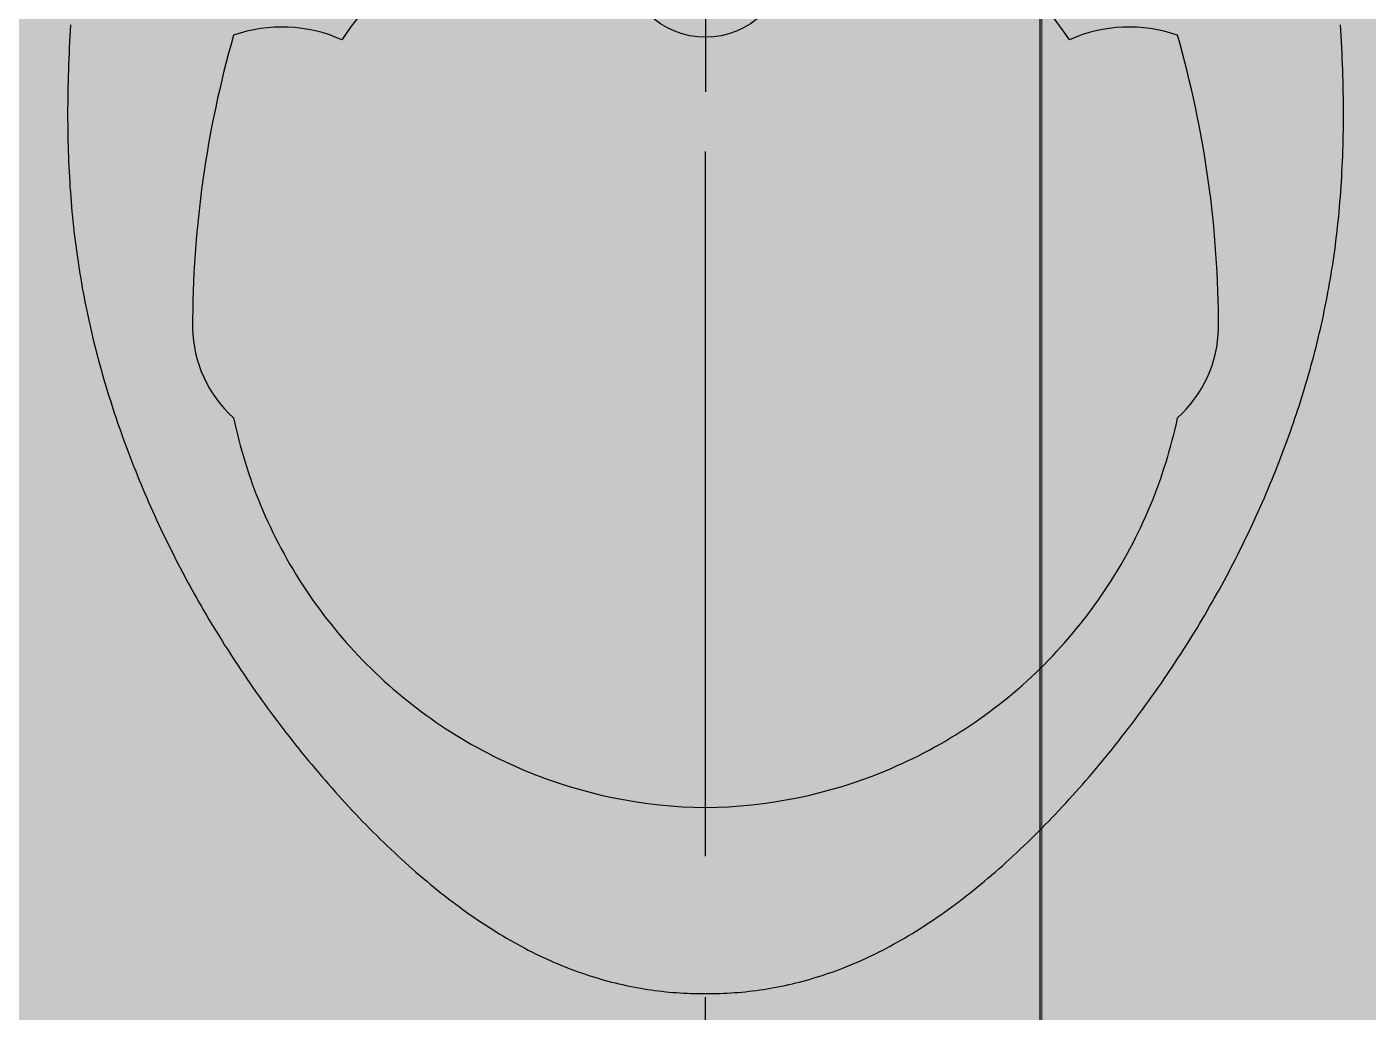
# Model space of a CAD drawing. Header units: millimetres. Extents: x 2335845 to 2509607, y 289014 to 361737.
# Drawn here: x 2375291.7 to 2375594, y 320886.7 to 321108.7 of the extents above; entities that cross this region are included whole.
import ezdxf

# ---------------------------------------------------------------- set-up
doc = ezdxf.new("R2010")
doc.units = ezdxf.units.MM
doc.linetypes.add('CENTER', pattern=[50.8, 31.75, -6.35, 6.35, -6.35])
for name, color, linetype in [('A-PLAN-CL', 8, 'CENTER'), ('A-PLAN-SANITARY FIXTURES', 35, 'Continuous'), ('TOA-FC-MODULAR', 7, 'Continuous')]:
    doc.layers.add(name, color=color, linetype=linetype)
doc.layers.add('TOA-FL-CPT-1', color=8, linetype='Continuous', lineweight=5)
doc.layers.add('TOA-FL-TILE-4', color=8, linetype='Continuous', lineweight=5)

# ---------------------------------------------------------------- blocks, each defined once
blk = doc.blocks.new('A$C54621FCA')
at = {"layer": 'A-PLAN-SANITARY FIXTURES'}
for p, q in [((92.77, 287.1, 0), (94.04, 287.16, 0)), ((94.04, 287.16, 0), (95.31, 287.21, 0)), ((95.31, 287.21, 0), (96.58, 287.26, 0)), ((96.58, 287.26, 0), (97.85, 287.3, 0)), ((97.85, 287.3, 0), (99.11, 287.34, 0)), ((99.11, 287.34, 0), (100.36, 287.38, 0)), ((100.36, 287.38, 0), (101.61, 287.4, 0)), ((101.61, 287.4, 0), (102.86, 287.43, 0)), ((102.86, 287.43, 0), (104.09, 287.45, 0)), ((104.09, 287.45, 0), (105.33, 287.46, 0)), ((105.33, 287.46, 0), (106.55, 287.47, 0)), ((106.55, 287.47, 0), (107.77, 287.47, 0)), ((107.77, 287.47, 0), (108.98, 287.47, 0)), ((108.98, 287.47, 0), (110.19, 287.46, 0)), ((110.19, 287.46, 0), (111.39, 287.45, 0)), ((111.39, 287.45, 0), (112.59, 287.43, 0)), ((112.59, 287.43, 0), (113.77, 287.4, 0)), ((113.77, 287.4, 0), (114.95, 287.37, 0)), ((114.95, 287.37, 0), (116.13, 287.34, 0)), ((116.13, 287.34, 0), (117.3, 287.3, 0)), ((117.3, 287.3, 0), (118.46, 287.25, 0)), ((118.46, 287.25, 0), (119.62, 287.2, 0)), ((119.62, 287.2, 0), (120.77, 287.14, 0)), ((120.77, 287.14, 0), (121.91, 287.08, 0)), ((87.63, 286.83, 0), (88.92, 286.91, 0)), ((88.92, 286.91, 0), (90.2, 286.97, 0)), ((90.2, 286.97, 0), (91.49, 287.04, 0)), ((91.49, 287.04, 0), (92.77, 287.1, 0)), ((121.91, 287.08, 0), (123.05, 287.01, 0)), ((123.05, 287.01, 0), (124.19, 286.94, 0)), ((124.19, 286.94, 0), (125.32, 286.86, 0)), ((125.32, 286.86, 0), (126.44, 286.78, 0)), ((126.44, 286.78, 0), (127.56, 286.69, 0)), ((127.56, 286.69, 0), (128.67, 286.59, 0)), ((128.67, 286.59, 0), (129.78, 286.49, 0)), ((129.78, 286.49, 0), (130.88, 286.39, 0)), ((130.88, 286.39, 0), (131.98, 286.28, 0)), ((131.98, 286.28, 0), (133.07, 286.16, 0)), ((133.07, 286.16, 0), (134.16, 286.04, 0)), ((134.16, 286.04, 0), (135.25, 285.91, 0)), ((135.25, 285.91, 0), (136.33, 285.78, 0)), ((136.33, 285.78, 0), (137.41, 285.64, 0)), ((137.41, 285.64, 0), (138.48, 285.5, 0)), ((138.48, 285.5, 0), (139.55, 285.35, 0)), ((139.55, 285.35, 0), (140.61, 285.2, 0)), ((140.61, 285.2, 0), (141.67, 285.04, 0)), ((141.67, 285.04, 0), (142.73, 284.88, 0)), ((142.73, 284.88, 0), (143.79, 284.71, 0)), ((143.79, 284.71, 0), (144.84, 284.53, 0)), ((144.84, 284.53, 0), (145.88, 284.35, 0)), ((145.88, 284.35, 0), (146.93, 284.17, 0)), ((146.93, 284.17, 0), (147.97, 283.98, 0)), ((147.97, 283.98, 0), (149.01, 283.78, 0)), ((149.01, 283.78, 0), (150.04, 283.58, 0)), ((150.04, 283.58, 0), (151.07, 283.38, 0)), ((151.07, 283.38, 0), (152.1, 283.16, 0)), ((152.1, 283.16, 0), (153.13, 282.95, 0)), ((153.13, 282.95, 0), (154.16, 282.73, 0)), ((154.16, 282.73, 0), (155.18, 282.5, 0)), ((155.18, 282.5, 0), (156.2, 282.27, 0)), ((156.2, 282.27, 0), (157.22, 282.03, 0)), ((157.22, 282.03, 0), (158.23, 281.79, 0)), ((158.23, 281.79, 0), (159.25, 281.54, 0)), ((159.25, 281.54, 0), (160.26, 281.29, 0)), ((160.26, 281.29, 0), (161.27, 281.03, 0)), ((161.27, 281.03, 0), (162.28, 280.77, 0)), ((162.28, 280.77, 0), (163.29, 280.5, 0)), ((163.29, 280.5, 0), (164.29, 280.22, 0)), ((164.29, 280.22, 0), (165.3, 279.95, 0)), ((165.3, 279.95, 0), (166.3, 279.66, 0)), ((166.3, 279.66, 0), (167.31, 279.37, 0)), ((167.31, 279.37, 0), (168.31, 279.08, 0)), ((168.31, 279.08, 0), (169.31, 278.78, 0)), ((169.31, 278.78, 0), (170.31, 278.48, 0)), ((170.31, 278.48, 0), (171.31, 278.17, 0)), ((171.31, 278.17, 0), (172.31, 277.85, 0)), ((172.31, 277.85, 0), (173.31, 277.53, 0)), ((173.31, 277.53, 0), (174.31, 277.21, 0)), ((174.31, 277.21, 0), (175.3, 276.88, 0)), ((175.3, 276.88, 0), (176.3, 276.54, 0)), ((176.3, 276.54, 0), (177.3, 276.2, 0)), ((177.3, 276.2, 0), (178.3, 275.86, 0)), ((178.3, 275.86, 0), (179.29, 275.51, 0)), ((179.29, 275.51, 0), (180.29, 275.16, 0)), ((180.29, 275.16, 0), (181.29, 274.8, 0)), ((181.29, 274.8, 0), (182.28, 274.43, 0)), ((182.28, 274.43, 0), (183.28, 274.06, 0)), ((183.28, 274.06, 0), (184.27, 273.68, 0)), ((184.27, 273.68, 0), (185.27, 273.3, 0)), ((185.27, 273.3, 0), (186.26, 272.92, 0)), ((186.26, 272.92, 0), (187.26, 272.53, 0)), ((187.26, 272.53, 0), (188.25, 272.13, 0)), ((188.25, 272.13, 0), (189.25, 271.73, 0)), ((189.25, 271.73, 0), (190.24, 271.33, 0)), ((190.24, 271.33, 0), (191.23, 270.92, 0)), ((191.23, 270.92, 0), (192.22, 270.5, 0)), ((192.22, 270.5, 0), (193.21, 270.08, 0)), ((193.21, 270.08, 0), (194.2, 269.65, 0)), ((194.2, 269.65, 0), (195.19, 269.22, 0)), ((195.19, 269.22, 0), (196.18, 268.78, 0)), ((196.18, 268.78, 0), (197.17, 268.34, 0)), ((197.17, 268.34, 0), (198.16, 267.9, 0)), ((198.16, 267.9, 0), (199.15, 267.44, 0)), ((199.15, 267.44, 0), (200.14, 266.99, 0)), ((200.14, 266.99, 0), (201.12, 266.52, 0)), ((201.12, 266.52, 0), (202.11, 266.06, 0)), ((202.11, 266.06, 0), (203.09, 265.58, 0)), ((203.09, 265.58, 0), (204.08, 265.11, 0)), ((204.08, 265.11, 0), (205.06, 264.62, 0)), ((205.06, 264.62, 0), (206.04, 264.14, 0)), ((206.04, 264.14, 0), (207.02, 263.64, 0)), ((207.02, 263.64, 0), (208, 263.14, 0)), ((208, 263.14, 0), (208.98, 262.64, 0)), ((208.98, 262.64, 0), (209.96, 262.13, 0)), ((209.96, 262.13, 0), (210.94, 261.62, 0)), ((210.94, 261.62, 0), (211.91, 261.1, 0)), ((211.91, 261.1, 0), (212.89, 260.58, 0)), ((212.89, 260.58, 0), (213.86, 260.05, 0)), ((213.86, 260.05, 0), (214.84, 259.51, 0)), ((214.84, 259.51, 0), (215.81, 258.97, 0)), ((215.81, 258.97, 0), (216.78, 258.43, 0)), ((216.78, 258.43, 0), (217.75, 257.88, 0)), ((217.75, 257.88, 0), (218.72, 257.32, 0)), ((218.72, 257.32, 0), (219.69, 256.76, 0)), ((219.69, 256.76, 0), (220.66, 256.2, 0)), ((220.66, 256.2, 0), (221.62, 255.63, 0)), ((221.62, 255.63, 0), (222.59, 255.05, 0)), ((222.59, 255.05, 0), (223.55, 254.47, 0)), ((223.55, 254.47, 0), (224.51, 253.88, 0)), ((224.51, 253.88, 0), (225.47, 253.29, 0)), ((225.47, 253.29, 0), (226.43, 252.69, 0)), ((226.43, 252.69, 0), (227.39, 252.09, 0)), ((227.39, 252.09, 0), (228.34, 251.48, 0)), ((228.34, 251.48, 0), (229.3, 250.87, 0)), ((229.3, 250.87, 0), (230.25, 250.25, 0)), ((230.25, 250.25, 0), (231.2, 249.63, 0)), ((231.2, 249.63, 0), (232.15, 249, 0)), ((232.15, 249, 0), (233.1, 248.37, 0)), ((233.1, 248.37, 0), (234.05, 247.73, 0)), ((234.05, 247.73, 0), (235, 247.09, 0)), ((235, 247.09, 0), (235.94, 246.44, 0)), ((235.94, 246.44, 0), (236.88, 245.79, 0)), ((236.88, 245.79, 0), (237.82, 245.13, 0)), ((237.82, 245.13, 0), (238.76, 244.46, 0)), ((238.76, 244.46, 0), (239.7, 243.79, 0)), ((239.7, 243.79, 0), (240.64, 243.12, 0)), ((240.64, 243.12, 0), (241.57, 242.44, 0)), ((241.57, 242.44, 0), (242.5, 241.76, 0)), ((242.5, 241.76, 0), (243.43, 241.07, 0)), ((243.43, 241.07, 0), (244.35, 240.37, 0)), ((244.35, 240.37, 0), (245.27, 239.68, 0)), ((245.27, 239.68, 0), (246.19, 238.98, 0)), ((246.19, 238.98, 0), (247.11, 238.27, 0)), ((247.11, 238.27, 0), (248.02, 237.56, 0)), ((248.02, 237.56, 0), (248.94, 236.84, 0)), ((248.94, 236.84, 0), (249.84, 236.12, 0)), ((249.84, 236.12, 0), (250.75, 235.4, 0)), ((250.75, 235.4, 0), (251.65, 234.67, 0)), ((251.65, 234.67, 0), (252.54, 233.94, 0)), ((252.54, 233.94, 0), (253.44, 233.21, 0)), ((253.44, 233.21, 0), (254.33, 232.47, 0)), ((254.33, 232.47, 0), (255.21, 231.73, 0)), ((255.21, 231.73, 0), (256.09, 230.98, 0)), ((256.09, 230.98, 0), (256.97, 230.23, 0)), ((256.97, 230.23, 0), (257.84, 229.48, 0)), ((257.84, 229.48, 0), (258.71, 228.72, 0)), ((258.71, 228.72, 0), (259.57, 227.96, 0)), ((259.57, 227.96, 0), (260.43, 227.2, 0)), ((260.43, 227.2, 0), (261.28, 226.44, 0)), ((261.28, 226.44, 0), (262.13, 225.67, 0)), ((262.13, 225.67, 0), (262.97, 224.9, 0)), ((262.97, 224.9, 0), (263.81, 224.12, 0)), ((263.81, 224.12, 0), (264.64, 223.35, 0)), ((264.64, 223.35, 0), (265.47, 222.57, 0)), ((265.47, 222.57, 0), (266.29, 221.78, 0)), ((266.29, 221.78, 0), (267.1, 221, 0)), ((267.1, 221, 0), (267.91, 220.21, 0)), ((267.91, 220.21, 0), (268.71, 219.42, 0)), ((268.71, 219.42, 0), (269.51, 218.63, 0)), ((269.51, 218.63, 0), (270.3, 217.84, 0)), ((270.3, 217.84, 0), (271.08, 217.05, 0)), ((271.08, 217.05, 0), (271.86, 216.25, 0)), ((271.86, 216.25, 0), (272.63, 215.45, 0)), ((272.63, 215.45, 0), (273.39, 214.65, 0)), ((273.39, 214.65, 0), (274.15, 213.85, 0)), ((274.15, 213.85, 0), (274.89, 213.04, 0)), ((274.89, 213.04, 0), (275.63, 212.24, 0)), ((275.63, 212.24, 0), (276.37, 211.43, 0)), ((276.37, 211.43, 0), (277.09, 210.62, 0)), ((277.09, 210.62, 0), (277.81, 209.81, 0)), ((277.81, 209.81, 0), (278.52, 209, 0)), ((278.52, 209, 0), (279.23, 208.19, 0)), ((279.23, 208.19, 0), (279.92, 207.38, 0)), ((279.92, 207.38, 0), (280.61, 206.56, 0)), ((280.61, 206.56, 0), (281.28, 205.75, 0)), ((281.28, 205.75, 0), (281.95, 204.93, 0)), ((281.95, 204.93, 0), (282.61, 204.12, 0)), ((282.61, 204.12, 0), (283.27, 203.3, 0)), ((283.27, 203.3, 0), (283.91, 202.48, 0)), ((283.91, 202.48, 0), (284.54, 201.66, 0)), ((284.54, 201.66, 0), (285.17, 200.85, 0)), ((285.17, 200.85, 0), (285.78, 200.03, 0)), ((285.78, 200.03, 0), (286.39, 199.21, 0)), ((286.39, 199.21, 0), (286.99, 198.39, 0)), ((286.99, 198.39, 0), (287.58, 197.57, 0)), ((287.58, 197.57, 0), (288.15, 196.75, 0)), ((288.15, 196.75, 0), (288.72, 195.93, 0)), ((288.72, 195.93, 0), (289.28, 195.12, 0)), ((289.28, 195.12, 0), (289.83, 194.3, 0)), ((289.83, 194.3, 0), (290.37, 193.48, 0)), ((290.37, 193.48, 0), (290.9, 192.66, 0)), ((290.9, 192.66, 0), (291.42, 191.84, 0)), ((291.42, 191.84, 0), (291.93, 191.02, 0)), ((291.93, 191.02, 0), (292.43, 190.21, 0)), ((292.43, 190.21, 0), (292.92, 189.39, 0)), ((292.92, 189.39, 0), (293.4, 188.57, 0)), ((293.4, 188.57, 0), (293.87, 187.75, 0)), ((293.87, 187.75, 0), (294.34, 186.94, 0)), ((294.34, 186.94, 0), (294.79, 186.12, 0)), ((294.79, 186.12, 0), (295.23, 185.3, 0)), ((295.23, 185.3, 0), (295.66, 184.49, 0)), ((295.66, 184.49, 0), (296.09, 183.67, 0)), ((296.09, 183.67, 0), (296.5, 182.85, 0)), ((296.5, 182.85, 0), (296.91, 182.04, 0)), ((296.91, 182.04, 0), (297.3, 181.22, 0)), ((297.3, 181.22, 0), (297.69, 180.4, 0)), ((297.69, 180.4, 0), (298.07, 179.59, 0)), ((298.07, 179.59, 0), (298.44, 178.77, 0)), ((298.44, 178.77, 0), (298.79, 177.96, 0)), ((298.79, 177.96, 0), (299.14, 177.14, 0)), ((299.14, 177.14, 0), (299.48, 176.32, 0)), ((299.48, 176.32, 0), (299.81, 175.51, 0)), ((299.81, 175.51, 0), (300.14, 174.69, 0)), ((300.14, 174.69, 0), (300.45, 173.88, 0)), ((300.45, 173.88, 0), (300.75, 173.06, 0)), ((300.75, 173.06, 0), (301.05, 172.25, 0)), ((301.05, 172.25, 0), (301.33, 171.43, 0)), ((301.33, 171.43, 0), (301.61, 170.62, 0)), ((301.61, 170.62, 0), (301.88, 169.8, 0)), ((301.88, 169.8, 0), (302.14, 168.99, 0)), ((302.14, 168.99, 0), (302.39, 168.17, 0)), ((302.39, 168.17, 0), (302.63, 167.36, 0)), ((302.63, 167.36, 0), (302.86, 166.55, 0)), ((302.86, 166.55, 0), (303.08, 165.73, 0)), ((303.08, 165.73, 0), (303.3, 164.92, 0)), ((303.3, 164.92, 0), (303.5, 164.1, 0)), ((303.5, 164.1, 0), (303.7, 163.29, 0)), ((303.7, 163.29, 0), (303.89, 162.47, 0)), ((303.89, 162.47, 0), (304.07, 161.66, 0)), ((304.07, 161.66, 0), (304.24, 160.85, 0)), ((304.24, 160.85, 0), (304.4, 160.03, 0)), ((304.4, 160.03, 0), (304.55, 159.22, 0)), ((304.55, 159.22, 0), (304.7, 158.4, 0)), ((304.7, 158.4, 0), (304.83, 157.59, 0)), ((304.83, 157.59, 0), (304.96, 156.78, 0)), ((304.96, 156.78, 0), (305.08, 155.96, 0)), ((305.08, 155.96, 0), (305.19, 155.15, 0)), ((305.19, 155.15, 0), (305.3, 154.34, 0)), ((305.3, 154.34, 0), (305.39, 153.52, 0)), ((305.39, 153.52, 0), (305.48, 152.71, 0)), ((305.48, 152.71, 0), (305.55, 151.9, 0)), ((305.55, 151.9, 0), (305.62, 151.08, 0)), ((305.62, 151.08, 0), (305.69, 150.27, 0)), ((305.69, 150.27, 0), (305.74, 149.46, 0)), ((305.74, 149.46, 0), (305.78, 148.64, 0)), ((305.78, 148.64, 0), (305.82, 147.83, 0)), ((305.82, 147.83, 0), (305.85, 147.02, 0)), ((305.85, 147.02, 0), (305.87, 146.2, 0)), ((305.87, 146.2, 0), (305.88, 145.39, 0)), ((305.88, 145.39, 0), (305.89, 144.58, 0)), ((0, 143.74, 0), (102.78, 143.74, 0)), ((305.88, 142.08, 0), (305.87, 141.27, 0)), ((305.89, 144.58, 0), (305.88, 143.76, 0)), ((305.88, 143.76, 0), (305.88, 143.74, 0)), ((305.88, 143.74, 0), (305.88, 143.71, 0)), ((305.88, 143.71, 0), (305.89, 142.89, 0)), ((305.89, 142.89, 0), (305.88, 142.08, 0)), ((305.82, 139.64, 0), (305.78, 138.83, 0)), ((305.85, 140.45, 0), (305.82, 139.64, 0)), ((305.87, 141.27, 0), (305.85, 140.45, 0)), ((305.62, 136.39, 0), (305.55, 135.57, 0)), ((305.69, 137.2, 0), (305.62, 136.39, 0)), ((305.74, 138.01, 0), (305.69, 137.2, 0)), ((305.78, 138.83, 0), (305.74, 138.01, 0)), ((305.3, 133.13, 0), (305.19, 132.32, 0)), ((305.39, 133.95, 0), (305.3, 133.13, 0)), ((305.48, 134.76, 0), (305.39, 133.95, 0)), ((305.55, 135.57, 0), (305.48, 134.76, 0)), ((304.96, 130.69, 0), (304.83, 129.88, 0)), ((305.08, 131.51, 0), (304.96, 130.69, 0)), ((305.19, 132.32, 0), (305.08, 131.51, 0)), ((304.4, 127.44, 0), (304.24, 126.62, 0)), ((304.55, 128.25, 0), (304.4, 127.44, 0)), ((304.7, 129.07, 0), (304.55, 128.25, 0)), ((304.83, 129.88, 0), (304.7, 129.07, 0)), ((303.7, 124.18, 0), (303.5, 123.37, 0)), ((303.89, 125, 0), (303.7, 124.18, 0)), ((304.07, 125.81, 0), (303.89, 125, 0)), ((304.24, 126.62, 0), (304.07, 125.81, 0)), ((302.86, 120.93, 0), (302.63, 120.11, 0)), ((303.08, 121.74, 0), (302.86, 120.93, 0)), ((303.3, 122.55, 0), (303.08, 121.74, 0)), ((303.5, 123.37, 0), (303.3, 122.55, 0)), ((302.14, 118.48, 0), (301.88, 117.67, 0)), ((302.39, 119.3, 0), (302.14, 118.48, 0)), ((302.63, 120.11, 0), (302.39, 119.3, 0)), ((301.05, 115.22, 0), (300.75, 114.41, 0)), ((301.33, 116.04, 0), (301.05, 115.22, 0)), ((301.61, 116.85, 0), (301.33, 116.04, 0)), ((301.88, 117.67, 0), (301.61, 116.85, 0)), ((299.81, 111.96, 0), (299.48, 111.15, 0)), ((300.14, 112.78, 0), (299.81, 111.96, 0)), ((300.45, 113.59, 0), (300.14, 112.78, 0)), ((300.75, 114.41, 0), (300.45, 113.59, 0)), ((298.79, 109.51, 0), (298.44, 108.7, 0)), ((299.14, 110.33, 0), (298.79, 109.51, 0)), ((299.48, 111.15, 0), (299.14, 110.33, 0)), ((297.3, 106.25, 0), (296.91, 105.43, 0)), ((297.69, 107.07, 0), (297.3, 106.25, 0)), ((298.07, 107.88, 0), (297.69, 107.07, 0)), ((298.44, 108.7, 0), (298.07, 107.88, 0)), ((295.66, 102.98, 0), (295.23, 102.17, 0)), ((296.09, 103.8, 0), (295.66, 102.98, 0)), ((296.5, 104.62, 0), (296.09, 103.8, 0)), ((296.91, 105.43, 0), (296.5, 104.62, 0)), ((294.34, 100.53, 0), (293.87, 99.72, 0)), ((294.79, 101.35, 0), (294.34, 100.53, 0)), ((295.23, 102.17, 0), (294.79, 101.35, 0)), ((292.43, 97.26, 0), (291.93, 96.45, 0)), ((292.92, 98.08, 0), (292.43, 97.26, 0)), ((293.4, 98.9, 0), (292.92, 98.08, 0)), ((293.87, 99.72, 0), (293.4, 98.9, 0)), ((290.37, 93.99, 0), (289.83, 93.17, 0)), ((290.9, 94.81, 0), (290.37, 93.99, 0)), ((291.42, 95.63, 0), (290.9, 94.81, 0)), ((291.93, 96.45, 0), (291.42, 95.63, 0)), ((288.15, 90.72, 0), (287.58, 89.9, 0)), ((288.72, 91.54, 0), (288.15, 90.72, 0)), ((289.28, 92.35, 0), (288.72, 91.54, 0)), ((289.83, 93.17, 0), (289.28, 92.35, 0)), ((286.39, 88.26, 0), (285.78, 87.44, 0)), ((286.99, 89.08, 0), (286.39, 88.26, 0)), ((287.58, 89.9, 0), (286.99, 89.08, 0)), ((283.91, 84.99, 0), (283.27, 84.17, 0)), ((284.54, 85.81, 0), (283.91, 84.99, 0)), ((285.17, 86.62, 0), (284.54, 85.81, 0)), ((285.78, 87.44, 0), (285.17, 86.62, 0)), ((281.28, 81.72, 0), (280.61, 80.91, 0)), ((281.95, 82.54, 0), (281.28, 81.72, 0)), ((282.61, 83.36, 0), (281.95, 82.54, 0)), ((283.27, 84.17, 0), (282.61, 83.36, 0)), ((279.23, 79.28, 0), (278.52, 78.47, 0)), ((279.92, 80.1, 0), (279.23, 79.28, 0)), ((280.61, 80.91, 0), (279.92, 80.1, 0)), ((276.37, 76.04, 0), (275.63, 75.23, 0)), ((277.09, 76.85, 0), (276.37, 76.04, 0)), ((277.81, 77.66, 0), (277.09, 76.85, 0)), ((278.52, 78.47, 0), (277.81, 77.66, 0)), ((273.39, 72.82, 0), (272.63, 72.02, 0)), ((274.15, 73.62, 0), (273.39, 72.82, 0)), ((274.89, 74.43, 0), (274.15, 73.62, 0)), ((275.63, 75.23, 0), (274.89, 74.43, 0)), ((270.3, 69.63, 0), (269.51, 68.84, 0)), ((271.08, 70.43, 0), (270.3, 69.63, 0)), ((271.86, 71.22, 0), (271.08, 70.43, 0)), ((272.63, 72.02, 0), (271.86, 71.22, 0)), ((267.91, 67.26, 0), (267.1, 66.47, 0)), ((268.71, 68.05, 0), (267.91, 67.26, 0)), ((269.51, 68.84, 0), (268.71, 68.05, 0)), ((264.64, 64.12, 0), (263.81, 63.35, 0)), ((265.47, 64.9, 0), (264.64, 64.12, 0)), ((266.29, 65.69, 0), (265.47, 64.9, 0)), ((267.1, 66.47, 0), (266.29, 65.69, 0)), ((261.28, 61.03, 0), (260.43, 60.27, 0)), ((262.13, 61.8, 0), (261.28, 61.03, 0)), ((262.97, 62.57, 0), (262.13, 61.8, 0)), ((263.81, 63.35, 0), (262.97, 62.57, 0)), ((257.84, 57.99, 0), (256.97, 57.24, 0)), ((258.71, 58.75, 0), (257.84, 57.99, 0)), ((259.57, 59.51, 0), (258.71, 58.75, 0)), ((260.43, 60.27, 0), (259.57, 59.51, 0)), ((254.33, 55, 0), (253.44, 54.26, 0)), ((255.21, 55.74, 0), (254.33, 55, 0)), ((256.09, 56.49, 0), (255.21, 55.74, 0)), ((256.97, 57.24, 0), (256.09, 56.49, 0)), ((250.75, 52.07, 0), (249.84, 51.35, 0)), ((251.65, 52.8, 0), (250.75, 52.07, 0)), ((252.54, 53.53, 0), (251.65, 52.8, 0)), ((253.44, 54.26, 0), (252.54, 53.53, 0)), ((246.19, 48.5, 0), (245.27, 47.79, 0)), ((247.11, 49.2, 0), (246.19, 48.5, 0)), ((248.02, 49.91, 0), (247.11, 49.2, 0)), ((248.94, 50.63, 0), (248.02, 49.91, 0)), ((249.84, 51.35, 0), (248.94, 50.63, 0)), ((242.5, 45.71, 0), (241.57, 45.03, 0)), ((243.43, 46.4, 0), (242.5, 45.71, 0)), ((244.35, 47.1, 0), (243.43, 46.4, 0)), ((245.27, 47.79, 0), (244.35, 47.1, 0)), ((237.82, 42.34, 0), (236.88, 41.69, 0)), ((238.76, 43.01, 0), (237.82, 42.34, 0)), ((239.7, 43.68, 0), (238.76, 43.01, 0)), ((240.64, 44.35, 0), (239.7, 43.68, 0)), ((241.57, 45.03, 0), (240.64, 44.35, 0)), ((234.05, 39.74, 0), (233.1, 39.1, 0)), ((235, 40.38, 0), (234.05, 39.74, 0)), ((235.94, 41.03, 0), (235, 40.38, 0)), ((236.88, 41.69, 0), (235.94, 41.03, 0)), ((229.3, 36.6, 0), (228.34, 35.99, 0)), ((230.25, 37.22, 0), (229.3, 36.6, 0)), ((231.2, 37.84, 0), (230.25, 37.22, 0)), ((232.15, 38.47, 0), (231.2, 37.84, 0)), ((233.1, 39.1, 0), (232.15, 38.47, 0)), ((224.51, 33.59, 0), (223.55, 33, 0)), ((225.47, 34.18, 0), (224.51, 33.59, 0)), ((226.43, 34.78, 0), (225.47, 34.18, 0)), ((227.39, 35.38, 0), (226.43, 34.78, 0)), ((228.34, 35.99, 0), (227.39, 35.38, 0)), ((219.69, 30.71, 0), (218.72, 30.15, 0)), ((220.66, 31.27, 0), (219.69, 30.71, 0)), ((221.62, 31.84, 0), (220.66, 31.27, 0)), ((222.59, 32.42, 0), (221.62, 31.84, 0)), ((223.55, 33, 0), (222.59, 32.42, 0)), ((213.86, 27.42, 0), (212.89, 26.89, 0)), ((214.84, 27.96, 0), (213.86, 27.42, 0)), ((215.81, 28.5, 0), (214.84, 27.96, 0)), ((216.78, 29.04, 0), (215.81, 28.5, 0)), ((217.75, 29.59, 0), (216.78, 29.04, 0)), ((218.72, 30.15, 0), (217.75, 29.59, 0)), ((208, 24.33, 0), (207.02, 23.83, 0)), ((208.98, 24.83, 0), (208, 24.33, 0)), ((209.96, 25.34, 0), (208.98, 24.83, 0)), ((210.94, 25.85, 0), (209.96, 25.34, 0)), ((211.91, 26.37, 0), (210.94, 25.85, 0)), ((212.89, 26.89, 0), (211.91, 26.37, 0)), ((202.11, 21.41, 0), (201.12, 20.95, 0)), ((203.09, 21.89, 0), (202.11, 21.41, 0)), ((204.08, 22.36, 0), (203.09, 21.89, 0)), ((205.06, 22.85, 0), (204.08, 22.36, 0)), ((206.04, 23.33, 0), (205.06, 22.85, 0)), ((207.02, 23.83, 0), (206.04, 23.33, 0)), ((195.19, 18.25, 0), (194.2, 17.82, 0)), ((196.18, 18.69, 0), (195.19, 18.25, 0)), ((197.17, 19.13, 0), (196.18, 18.69, 0)), ((198.16, 19.58, 0), (197.17, 19.13, 0)), ((199.15, 20.03, 0), (198.16, 19.58, 0)), ((200.14, 20.48, 0), (199.15, 20.03, 0)), ((201.12, 20.95, 0), (200.14, 20.48, 0)), ((188.25, 15.34, 0), (187.26, 14.94, 0)), ((189.25, 15.74, 0), (188.25, 15.34, 0)), ((190.24, 16.14, 0), (189.25, 15.74, 0)), ((191.23, 16.56, 0), (190.24, 16.14, 0)), ((192.22, 16.97, 0), (191.23, 16.56, 0)), ((193.21, 17.39, 0), (192.22, 16.97, 0)), ((194.2, 17.82, 0), (193.21, 17.39, 0)), ((180.29, 12.32, 0), (179.29, 11.96, 0)), ((181.29, 12.68, 0), (180.29, 12.32, 0)), ((182.28, 13.04, 0), (181.29, 12.68, 0)), ((183.28, 13.41, 0), (182.28, 13.04, 0)), ((184.27, 13.79, 0), (183.28, 13.41, 0)), ((185.27, 14.17, 0), (184.27, 13.79, 0)), ((186.26, 14.55, 0), (185.27, 14.17, 0)), ((187.26, 14.94, 0), (186.26, 14.55, 0)), ((171.31, 9.3, 0), (170.31, 8.99, 0)), ((172.31, 9.62, 0), (171.31, 9.3, 0)), ((173.31, 9.94, 0), (172.31, 9.62, 0)), ((174.31, 10.26, 0), (173.31, 9.94, 0)), ((175.3, 10.59, 0), (174.31, 10.26, 0)), ((176.3, 10.93, 0), (175.3, 10.59, 0)), ((177.3, 11.27, 0), (176.3, 10.93, 0)), ((178.3, 11.61, 0), (177.3, 11.27, 0)), ((179.29, 11.96, 0), (178.3, 11.61, 0)), ((160.26, 6.18, 0), (159.25, 5.93, 0)), ((161.27, 6.44, 0), (160.26, 6.18, 0)), ((162.28, 6.71, 0), (161.27, 6.44, 0)), ((163.29, 6.97, 0), (162.28, 6.71, 0)), ((164.29, 7.25, 0), (163.29, 6.97, 0)), ((165.3, 7.53, 0), (164.29, 7.25, 0)), ((166.3, 7.81, 0), (165.3, 7.53, 0)), ((167.31, 8.1, 0), (166.3, 7.81, 0)), ((168.31, 8.39, 0), (167.31, 8.1, 0)), ((169.31, 8.69, 0), (168.31, 8.39, 0)), ((170.31, 8.99, 0), (169.31, 8.69, 0)), ((145.88, 3.12, 0), (144.84, 2.94, 0)), ((146.93, 3.3, 0), (145.88, 3.12, 0)), ((147.97, 3.49, 0), (146.93, 3.3, 0)), ((149.01, 3.69, 0), (147.97, 3.49, 0)), ((150.04, 3.89, 0), (149.01, 3.69, 0)), ((151.07, 4.1, 0), (150.04, 3.89, 0)), ((152.1, 4.31, 0), (151.07, 4.1, 0)), ((153.13, 4.52, 0), (152.1, 4.31, 0)), ((154.16, 4.74, 0), (153.13, 4.52, 0)), ((155.18, 4.97, 0), (154.16, 4.74, 0)), ((156.2, 5.2, 0), (155.18, 4.97, 0)), ((157.22, 5.44, 0), (156.2, 5.2, 0)), ((158.23, 5.68, 0), (157.22, 5.44, 0)), ((159.25, 5.93, 0), (158.23, 5.68, 0)), ((88.92, 0.57, 0), (87.63, 0.64, 0)), ((90.2, 0.5, 0), (88.92, 0.57, 0)), ((91.49, 0.43, 0), (90.2, 0.5, 0)), ((92.77, 0.37, 0), (91.49, 0.43, 0)), ((94.04, 0.31, 0), (92.77, 0.37, 0)), ((95.31, 0.26, 0), (94.04, 0.31, 0)), ((96.58, 0.21, 0), (95.31, 0.26, 0)), ((97.85, 0.17, 0), (96.58, 0.21, 0)), ((99.11, 0.13, 0), (97.85, 0.17, 0)), ((100.36, 0.1, 0), (99.11, 0.13, 0)), ((101.61, 0.07, 0), (100.36, 0.1, 0)), ((102.86, 0.04, 0), (101.61, 0.07, 0)), ((104.09, 0.02, 0), (102.86, 0.04, 0)), ((105.33, 0.01, 0), (104.09, 0.02, 0)), ((106.55, 0, 0), (105.33, 0.01, 0)), ((107.77, 0, 0), (106.55, 0, 0)), ((108.98, 0, 0), (107.77, 0, 0)), ((110.19, 0.01, 0), (108.98, 0, 0)), ((111.39, 0.02, 0), (110.19, 0.01, 0)), ((112.59, 0.04, 0), (111.39, 0.02, 0)), ((113.77, 0.07, 0), (112.59, 0.04, 0)), ((114.95, 0.1, 0), (113.77, 0.07, 0)), ((116.13, 0.13, 0), (114.95, 0.1, 0)), ((117.3, 0.17, 0), (116.13, 0.13, 0)), ((118.46, 0.22, 0), (117.3, 0.17, 0)), ((119.62, 0.27, 0), (118.46, 0.22, 0)), ((120.77, 0.33, 0), (119.62, 0.27, 0)), ((121.91, 0.39, 0), (120.77, 0.33, 0)), ((123.05, 0.46, 0), (121.91, 0.39, 0)), ((124.19, 0.53, 0), (123.05, 0.46, 0)), ((125.32, 0.61, 0), (124.19, 0.53, 0)), ((126.44, 0.69, 0), (125.32, 0.61, 0)), ((127.56, 0.78, 0), (126.44, 0.69, 0)), ((128.67, 0.88, 0), (127.56, 0.78, 0)), ((129.78, 0.98, 0), (128.67, 0.88, 0)), ((130.88, 1.08, 0), (129.78, 0.98, 0)), ((131.98, 1.19, 0), (130.88, 1.08, 0)), ((133.07, 1.31, 0), (131.98, 1.19, 0)), ((134.16, 1.43, 0), (133.07, 1.31, 0)), ((135.25, 1.56, 0), (134.16, 1.43, 0)), ((136.33, 1.69, 0), (135.25, 1.56, 0)), ((137.41, 1.83, 0), (136.33, 1.69, 0)), ((138.48, 1.97, 0), (137.41, 1.83, 0)), ((139.55, 2.12, 0), (138.48, 1.97, 0)), ((140.61, 2.27, 0), (139.55, 2.12, 0)), ((141.67, 2.43, 0), (140.61, 2.27, 0)), ((142.73, 2.59, 0), (141.67, 2.43, 0)), ((143.79, 2.76, 0), (142.73, 2.59, 0)), ((144.84, 2.94, 0), (143.79, 2.76, 0))]:
    blk.add_line(p, q, dxfattribs=at)
at = {"layer": 'A-PLAN-SANITARY FIXTURES', "extrusion": (0, 0, -1)}
for centre, major_axis, start_param, end_param in [((155.96, 19.55, 0), (-169.55, 169.55), 0.50678, 0.785398), ((155.5, 231.51, 0), (-19.67, -19.67), 2.373062, 3.195577), ((121.27, 239.16, 0), (-23.41, -23.41), 0.367298, 1.121678), ((152.96, 140.38, 0), (-79.3, -79.3), 2.564959, 2.748732), ((153.41, 141.48, 0), (-78.46, 78.46), 1.177936, 1.569119), ((164.04, 119.98, 0), (-90.86, 90.86), -0.245139, 0.181004), ((154.11, 142.18, 0), (-77.76, 77.76), 1.569119, 1.963307), ((155.2, 142.63, 0), (-76.93, -76.93), 3.534104, 3.916805), ((155.2, 144.84, 0), (-76.93, 76.93), 2.36638, 2.749082), ((154.11, 145.29, 0), (-77.76, -77.76), 4.319878, 4.714067), ((164.04, 167.49, 0), (-90.86, -90.86), 6.102181, 6.528324), ((153.41, 145.99, 0), (-78.46, -78.46), 4.714067, 5.10525), ((121.27, 48.31, 0), (-23.41, 23.41), -1.121678, -0.367298), ((152.96, 147.09, 0), (-79.3, -79.3), 5.10525, 5.289023), ((155.96, 267.92, 0), (-169.55, -169.55), 5.497787, 5.776405), ((155.5, 55.96, 0), (-19.67, 19.67), 3.087608, 3.910123)]:
    blk.add_ellipse(centre, major_axis=major_axis, ratio=1, start_param=start_param, end_param=end_param, dxfattribs=at)
blk.add_ellipse((71.98, 143.74, 0), major_axis=(-13.06, -13.06), ratio=1, dxfattribs=at)
blk = doc.blocks.new('Rest Room-1.01')
at = {"layer": 'A-PLAN-CL', "linetype": 'CENTER', "ltscale": 5}
blk.add_line((4718.41, 676.29), (4718.41, 2167.58), dxfattribs=at)
at = {"layer": 'A-PLAN-SANITARY FIXTURES', "xscale": -1, "rotation": 90.00007315773203}
blk.add_blockref('A$C54621FCA', (4862.14, 1713.24, 0), dxfattribs=at)
blk = doc.blocks.new('CHOREE')
blk.add_blockref('Rest Room-1.01', (-27836.16, 1231.78, 0))
blk = doc.blocks.new('BIG CHOORE')
blk.add_blockref('CHOREE', (-2407.99, -1909.01))

msp = doc.modelspace()

# ---------------------------------------------------------------- hatches: boundary and pattern name
at = {"layer": 'TOA-FC-MODULAR'}
h = msp.add_hatch(dxfattribs=at)
h.set_pattern_fill('BRASS', color=253, scale=65, angle=45)
h.set_pattern_definition([(45, (2408113.76, 309771.23), (-291.8583, 291.8583), []), (45, (2407967.83, 309917.15), (-291.8583, 291.8583), [206.375, -103.1875])])
edge = h.paths.add_edge_path()
edge.add_line((2411179.683, 321856.624), (2411179.683, 320761.624))
edge.add_line((2411179.683, 320761.624), (2412294.683, 320761.625))
edge.add_arc((2412294.683, 320751.625), 10, -0.00004, 90.00004, ccw=False)
edge.add_line((2412304.683, 320751.625), (2412304.683, 317716.624))
edge.add_line((2412304.683, 317716.624), (2412944.683, 317716.624))
edge.add_arc((2412944.683, 317706.624), 10, -0.26121, 90, ccw=False)
edge.add_line((2412954.683, 317706.578), (2412946.683, 317449.645))
edge.add_line((2412946.683, 317449.645), (2412791.698, 317451.218))
edge.add_line((2412791.698, 317451.218), (2412791.692, 317566.176))
edge.add_line((2412791.692, 317566.176), (2411454.681, 317566.624))
edge.add_line((2411454.681, 317566.624), (2411454.681, 315714.243))
edge.add_line((2411454.681, 315714.243), (2412791.692, 315714.073))
edge.add_line((2412791.692, 315714.073), (2412791.692, 316848.625))
edge.add_line((2412791.692, 316848.625), (2412954.686, 316848.625))
edge.add_line((2412954.686, 316848.625), (2412954.686, 315550.176))
edge.add_line((2412954.686, 315550.176), (2411454.681, 315550.176))
edge.add_line((2411454.681, 315550.176), (2411446.681, 310551.624))
edge.add_line((2411446.681, 310551.624), (2414356.33, 310554.526))
edge.add_line((2414356.33, 310554.526), (2415181.896, 315907.35))
edge.add_line((2415181.896, 315907.35), (2414598.773, 315997.171))
edge.add_arc((2414600.296, 316007.055), 10, 170.8501, 261.24321, ccw=False)
edge.add_line((2414590.423, 316008.645), (2414610.214, 316137.13))
edge.add_arc((2414619.854, 316135.645), 9.753, 79.79276, 171.24321, ccw=False)
edge.add_line((2414621.582, 316145.244), (2415288.752, 316042.729))
edge.add_line((2415288.752, 316042.729), (2416181.221, 321836.624))
edge.add_line((2416181.221, 321836.624), (2413604.683, 321836.624))
edge.add_line((2413604.683, 321836.624), (2413604.683, 320721.624))
edge.add_arc((2413594.683, 320721.624), 10, 270, 360, ccw=False)
edge.add_line((2413594.683, 320711.624), (2413464.683, 320711.624))
edge.add_arc((2413464.683, 320721.624), 10, 179.99719, 270, ccw=False)
edge.add_line((2413454.683, 320721.624), (2413454.683, 321851.624))
edge.add_line((2413454.683, 321851.624), (2411179.683, 321856.624))
edge = h.paths.add_edge_path()
edge.add_line((2405369.683, 318461.624), (2407354.683, 318461.624))
edge.add_line((2407354.683, 318461.624), (2407354.683, 317561.124))
edge.add_arc((2407364.436, 317561.124), 9.753, 180, 271.45045)
edge.add_line((2407364.683, 317551.374), (2408004.718, 317551.157))
edge.add_line((2408004.718, 317551.157), (2408004.718, 317449.645))
edge.add_line((2408004.718, 317449.645), (2408167.668, 317449.645))
edge.add_line((2408167.668, 317449.645), (2408167.668, 317551.312))
edge.add_line((2408167.668, 317551.312), (2409504.685, 317551.624))
edge.add_line((2409504.685, 317551.624), (2409504.685, 315714.073))
edge.add_line((2409504.685, 315714.073), (2408167.668, 315714.073))
edge.add_line((2408167.668, 315714.073), (2408167.668, 316848.625))
edge.add_line((2408167.668, 316848.625), (2408004.68, 316848.625))
edge.add_line((2408004.68, 316848.625), (2408004.68, 315550.176))
edge.add_line((2408004.68, 315550.176), (2409504.685, 315550.176))
edge.add_line((2409504.685, 315550.176), (2409504.685, 310551.624))
edge.add_line((2409504.685, 310551.624), (2405384.683, 310551.624))
edge.add_line((2405384.683, 310551.624), (2405384.683, 315051.624))
edge.add_line((2405384.683, 315051.624), (2406059.683, 315051.624))
edge.add_arc((2406059.683, 315061.624), 10, 270, 360)
edge.add_line((2406069.683, 315061.624), (2406069.683, 315191.624))
edge.add_arc((2406059.683, 315191.624), 10, 360, 450)
edge.add_line((2406059.683, 315201.624), (2405369.683, 315201.624))
edge.add_line((2405369.683, 315201.624), (2405369.683, 316746.331))
edge.add_line((2405369.683, 316746.331), (2406059.683, 316746.331))
edge.add_arc((2406059.683, 316756.331), 10, 270, 360)
edge.add_line((2406069.683, 316756.331), (2406069.683, 316886.331))
edge.add_arc((2406059.93, 316886.331), 9.753, 0, 91.45045)
edge.add_line((2406059.683, 316896.081), (2405369.683, 316896.081))
edge.add_line((2405369.683, 316896.081), (2405369.683, 318461.624))
edge = h.paths.add_edge_path()
edge.add_line((2367514.683, 312121.624), (2367514.683, 313056.624))
edge.add_line((2367514.683, 313056.624), (2368810.183, 313056.624))
edge.add_arc((2368810.183, 313066.377), 9.753, 270, 361.45045)
edge.add_line((2368819.933, 313066.624), (2368819.683, 315306.626))
edge.add_line((2368819.683, 315306.626), (2375819.683, 315306.626))
edge.add_line((2375819.683, 315306.626), (2375819.683, 311121.624))
edge.add_line((2375819.683, 311121.624), (2372219.683, 311121.624))
edge.add_line((2372219.683, 311121.624), (2372219.433, 311796.624))
edge.add_arc((2372209.426, 311796.621), 10.007, 0.02122, 88.52833)
edge.add_line((2372209.683, 311806.624), (2372079.683, 311806.624))
edge.add_arc((2372079.683, 311796.624), 10, 90, 180)
edge.add_line((2372069.683, 311796.624), (2372069.683, 311106.624))
edge.add_line((2372069.683, 311106.624), (2369624.949, 311106.624))
edge.add_line((2369624.949, 311106.624), (2369624.977, 312136.624))
edge.add_arc((2369614.977, 312136.624), 10, 359.99844, 450.00156)
edge.add_line((2369614.977, 312146.624), (2369484.977, 312146.624))
edge.add_arc((2369484.977, 312136.624), 10, 90, 180)
edge.add_line((2369474.977, 312136.624), (2369474.977, 311106.624))
edge.add_line((2369474.977, 311106.624), (2367514.683, 311106.624))
edge.add_line((2367514.683, 311106.624), (2367514.683, 312121.624))
edge = h.paths.add_edge_path()
edge.add_line((2365944.683, 318121.627), (2365944.683, 318296.624))
edge.add_line((2365944.683, 318296.624), (2367694.683, 318296.624))
edge.add_arc((2367694.683, 318306.624), 10, 270, 360)
edge.add_line((2367704.683, 318306.624), (2367704.683, 318436.624))
edge.add_arc((2367694.683, 318436.624), 10, 360, 450)
edge.add_line((2367694.683, 318446.624), (2367059.683, 318446.624))
edge.add_line((2367059.683, 318446.624), (2367059.683, 321281.624))
edge.add_line((2367059.683, 321281.624), (2371919.683, 321281.624))
edge.add_line((2371919.683, 321281.624), (2371919.933, 320606.624))
edge.add_arc((2371929.94, 320606.628), 10.007, 180.02122, 268.52833)
edge.add_line((2371929.683, 320596.624), (2372059.683, 320596.624))
edge.add_arc((2372059.683, 320606.624), 10, 270, 360)
edge.add_line((2372069.683, 320606.624), (2372069.683, 321196.624))
edge.add_line((2372069.683, 321196.624), (2375819.683, 321196.624))
edge.add_line((2375819.683, 321196.624), (2375819.683, 317256.622))
edge.add_line((2375819.683, 317256.622), (2369795.683, 317256.622))
edge.add_line((2369795.683, 317256.622), (2369795.683, 318746.624))
edge.add_arc((2369785.683, 318746.624), 10, 0, 90)
edge.add_line((2369785.683, 318756.624), (2369554.683, 318756.624))
edge.add_arc((2369554.683, 318746.624), 10, 90, 180)
edge.add_line((2369544.683, 318746.624), (2369544.683, 317106.624))
edge.add_line((2369544.683, 317106.624), (2368819.683, 317106.624))
edge.add_line((2368819.683, 317106.624), (2368819.683, 317746.624))
edge.add_arc((2368809.683, 317746.624), 10, 0, 90)
edge.add_line((2368809.683, 317756.624), (2368679.683, 317756.624))
edge.add_arc((2368679.683, 317746.624), 10, 90, 180)
edge.add_line((2368669.683, 317746.624), (2368669.683, 317106.624))
edge.add_line((2368669.683, 317106.624), (2365919.683, 317106.624))
edge.add_line((2365919.683, 317106.624), (2365919.667, 318121.627))
edge.add_line((2365919.667, 318121.627), (2365944.683, 318121.627))
h = msp.add_hatch(dxfattribs=at)
h.set_pattern_fill('_USER', color=252, scale=600, angle=270, double=1, pattern_type=0)
h.set_pattern_definition([(270, (2365919.7, 317106.6), (600, -1e-13), []), (0, (2365919.7, 317106.6), (0, 600), [])])
edge = h.paths.add_edge_path()
edge.add_line((2365944.683, 318121.627), (2365944.683, 318296.624))
edge.add_line((2365944.683, 318296.624), (2367694.683, 318296.624))
edge.add_arc((2367694.683, 318306.624), 10, 270, 360)
edge.add_line((2367704.683, 318306.624), (2367704.683, 318436.624))
edge.add_arc((2367694.683, 318436.624), 10, 360, 450)
edge.add_line((2367694.683, 318446.624), (2367059.683, 318446.624))
edge.add_line((2367059.683, 318446.624), (2367059.683, 321281.624))
edge.add_line((2367059.683, 321281.624), (2371919.683, 321281.624))
edge.add_line((2371919.683, 321281.624), (2371919.933, 320606.624))
edge.add_arc((2371929.94, 320606.628), 10.007, 180.02122, 268.52833)
edge.add_line((2371929.683, 320596.624), (2372059.683, 320596.624))
edge.add_arc((2372059.683, 320606.624), 10, 270, 360)
edge.add_line((2372069.683, 320606.624), (2372069.683, 321196.624))
edge.add_line((2372069.683, 321196.624), (2375819.683, 321196.624))
edge.add_line((2375819.683, 321196.624), (2375819.683, 317256.622))
edge.add_line((2375819.683, 317256.622), (2369795.683, 317256.622))
edge.add_line((2369795.683, 317256.622), (2369795.683, 318746.624))
edge.add_arc((2369785.683, 318746.624), 10, 0, 90)
edge.add_line((2369785.683, 318756.624), (2369554.683, 318756.624))
edge.add_arc((2369554.683, 318746.624), 10, 90, 180)
edge.add_line((2369544.683, 318746.624), (2369544.683, 317106.624))
edge.add_line((2369544.683, 317106.624), (2368819.683, 317106.624))
edge.add_line((2368819.683, 317106.624), (2368819.683, 317746.624))
edge.add_arc((2368809.683, 317746.624), 10, 0, 90)
edge.add_line((2368809.683, 317756.624), (2368679.683, 317756.624))
edge.add_arc((2368679.683, 317746.624), 10, 90, 180)
edge.add_line((2368669.683, 317746.624), (2368669.683, 317106.624))
edge.add_line((2368669.683, 317106.624), (2365919.683, 317106.624))
edge.add_line((2365919.683, 317106.624), (2365919.667, 318121.627))
edge.add_line((2365919.667, 318121.627), (2365944.683, 318121.627))
at = {"layer": 'TOA-FL-CPT-1', "true_color": 0xc7c8ca}
h = msp.add_hatch(dxfattribs=at)
h.set_pattern_fill('AR-PARQ1', color=9, scale=3)
h.set_pattern_definition([(90, (54538.6, -6708.4), (-914.4, 914.4), [914.4, -914.4]), (90, (54691, -6708.4), (-914.4, 914.4), [914.4, -914.4]), (90, (54843.4, -6708.4), (-914.4, 914.4), [914.4, -914.4]), (90, (54995.8, -6708.4), (-914.4, 914.4), [914.4, -914.4]), (90, (55148.2, -6708.4), (-914.4, 914.4), [914.4, -914.4]), (90, (55300.6, -6708.4), (-914.4, 914.4), [914.4, -914.4]), (90, (55453, -6708.4), (-914.4, 914.4), [914.4, -914.4]), (0, (54538.6, -5794), (914.4, -914.4), [914.4, -914.4]), (0, (54538.6, -5641.6), (914.4, -914.4), [914.4, -914.4]), (0, (54538.6, -5489.2), (914.4, -914.4), [914.4, -914.4]), (0, (54538.6, -5336.8), (914.4, -914.4), [914.4, -914.4]), (0, (54538.6, -5184.4), (914.4, -914.4), [914.4, -914.4]), (0, (54538.6, -5032), (914.4, -914.4), [914.4, -914.4]), (0, (54538.6, -4879.6), (914.4, -914.4), [914.4, -914.4])])
h.paths.add_polyline_path([(2344950.518, 323601.624), (2348044.691, 323601.624), (2348044.691, 308801.624), (2344978.375, 308801.624), (2344983.023, 307001.553), (2351045.878, 307001.608), (2351044.683, 304701.624), (2350244.683, 304670.094), (2350244.683, 294701.624), (2352811.835, 294701.622), (2352811.821, 307001.631), (2405044.683, 307005.059), (2405044.683, 327701.624), (2410595.745, 327701.624), (2410609.803, 329501.624), (2408605.34, 329501.624), (2411484.683, 335301.624), (2408440.262, 335301.624), (2406365.488, 331122.307), (2403244.678, 328001.969), (2403244.795, 325600.805), (2384290.648, 325598.809), (2384290.648, 323607.372), (2375885.176, 323603.528), (2375861.465, 325602.978), (2360226.195, 325602.091), (2360226.052, 334601.937), (2375945.229, 334602.179), (2375945.229, 331031.373), (2376972.789, 331510.903), (2389391.537, 331510.903), (2389391.537, 331810.72), (2389491.628, 331810.72), (2389491.53, 331510.903), (2391791.53, 331510.903), (2391791.531, 333010.881), (2389491.53, 333010.881), (2389491.531, 332710.861), (2389391.537, 332710.861), (2389391.54, 333010.905), (2377622.511, 333011.008), (2377622.511, 336459.845), (2386144.742, 336459.853), (2386144.683, 337701.624), (2376094.699, 337701.624), (2376094.724, 335802.062), (2362938.321, 335802.061), (2362938.326, 340629.119), (2359023.456, 340413.419), (2359023.899, 325602.053), (2352244.614, 325602.052), (2352244.655, 339888.472), (2350244.683, 339753.79), (2350259.797, 327701.624), (2351044.683, 327701.624), (2351043.518, 325401.69), (2344945.863, 325401.675)])
h.paths.add_polyline_path([(2365719.683, 323601.624), (2395044.683, 323601.624), (2395044.683, 322741.298), (2398494.622, 322751.666), (2398494.622, 323601.624), (2403544.687, 323601.624), (2403544.687, 308801.634), (2365719.683, 308801.634)], flags=16)
h.paths.add_polyline_path([(2349719.689, 323601.683), (2365719.683, 323601.683), (2365719.683, 308801.624), (2349719.689, 308801.624)], flags=16)
at = {"layer": 'TOA-FL-TILE-4'}
h = msp.add_hatch(dxfattribs=at)
h.set_pattern_fill('_USER', color=253, scale=600, pattern_type=0)
h.set_pattern_definition([(0, (2365919.7, 317106.6), (0, 600), [])])
edge = h.paths.add_edge_path()
edge.add_line((2365944.683, 318121.627), (2365944.683, 318296.624))
edge.add_line((2365944.683, 318296.624), (2367694.683, 318296.624))
edge.add_arc((2367694.683, 318306.624), 10, 270, 360)
edge.add_line((2367704.683, 318306.624), (2367704.683, 318436.624))
edge.add_arc((2367694.683, 318436.624), 10, 360, 450)
edge.add_line((2367694.683, 318446.624), (2367059.683, 318446.624))
edge.add_line((2367059.683, 318446.624), (2367059.683, 321281.624))
edge.add_line((2367059.683, 321281.624), (2371919.683, 321281.624))
edge.add_line((2371919.683, 321281.624), (2371919.933, 320606.624))
edge.add_arc((2371929.94, 320606.628), 10.007, 180.02122, 268.52833)
edge.add_line((2371929.683, 320596.624), (2372059.683, 320596.624))
edge.add_arc((2372059.683, 320606.624), 10, 270, 360)
edge.add_line((2372069.683, 320606.624), (2372069.683, 321196.624))
edge.add_line((2372069.683, 321196.624), (2375819.683, 321196.624))
edge.add_line((2375819.683, 321196.624), (2375819.683, 317256.622))
edge.add_line((2375819.683, 317256.622), (2369795.683, 317256.622))
edge.add_line((2369795.683, 317256.622), (2369795.683, 318746.624))
edge.add_arc((2369785.683, 318746.624), 10, 0, 90)
edge.add_line((2369785.683, 318756.624), (2369554.683, 318756.624))
edge.add_arc((2369554.683, 318746.624), 10, 90, 180)
edge.add_line((2369544.683, 318746.624), (2369544.683, 317106.624))
edge.add_line((2369544.683, 317106.624), (2368819.683, 317106.624))
edge.add_line((2368819.683, 317106.624), (2368819.683, 317746.624))
edge.add_arc((2368809.683, 317746.624), 10, 0, 90)
edge.add_line((2368809.683, 317756.624), (2368679.683, 317756.624))
edge.add_arc((2368679.683, 317746.624), 10, 90, 180)
edge.add_line((2368669.683, 317746.624), (2368669.683, 317106.624))
edge.add_line((2368669.683, 317106.624), (2365919.683, 317106.624))
edge.add_line((2365919.683, 317106.624), (2365919.667, 318121.627))
edge.add_line((2365919.667, 318121.627), (2365944.683, 318121.627))
h = msp.add_hatch(dxfattribs=at)
h.set_pattern_fill('_USER', color=253, scale=1200, angle=90, pattern_type=0)
h.set_pattern_definition([(90, (2365919.7, 317106.6), (-1200, 7e-14), [])])
edge = h.paths.add_edge_path()
edge.add_line((2365944.683, 318121.627), (2365944.683, 318296.624))
edge.add_line((2365944.683, 318296.624), (2367694.683, 318296.624))
edge.add_arc((2367694.683, 318306.624), 10, 270, 360)
edge.add_line((2367704.683, 318306.624), (2367704.683, 318436.624))
edge.add_arc((2367694.683, 318436.624), 10, 360, 450)
edge.add_line((2367694.683, 318446.624), (2367059.683, 318446.624))
edge.add_line((2367059.683, 318446.624), (2367059.683, 321281.624))
edge.add_line((2367059.683, 321281.624), (2371919.683, 321281.624))
edge.add_line((2371919.683, 321281.624), (2371919.933, 320606.624))
edge.add_arc((2371929.94, 320606.628), 10.007, 180.02122, 268.52833)
edge.add_line((2371929.683, 320596.624), (2372059.683, 320596.624))
edge.add_arc((2372059.683, 320606.624), 10, 270, 360)
edge.add_line((2372069.683, 320606.624), (2372069.683, 321196.624))
edge.add_line((2372069.683, 321196.624), (2375819.683, 321196.624))
edge.add_line((2375819.683, 321196.624), (2375819.683, 317256.622))
edge.add_line((2375819.683, 317256.622), (2369795.683, 317256.622))
edge.add_line((2369795.683, 317256.622), (2369795.683, 318746.624))
edge.add_arc((2369785.683, 318746.624), 10, 0, 90)
edge.add_line((2369785.683, 318756.624), (2369554.683, 318756.624))
edge.add_arc((2369554.683, 318746.624), 10, 90, 180)
edge.add_line((2369544.683, 318746.624), (2369544.683, 317106.624))
edge.add_line((2369544.683, 317106.624), (2368819.683, 317106.624))
edge.add_line((2368819.683, 317106.624), (2368819.683, 317746.624))
edge.add_arc((2368809.683, 317746.624), 10, 0, 90)
edge.add_line((2368809.683, 317756.624), (2368679.683, 317756.624))
edge.add_arc((2368679.683, 317746.624), 10, 90, 180)
edge.add_line((2368669.683, 317746.624), (2368669.683, 317106.624))
edge.add_line((2368669.683, 317106.624), (2365919.683, 317106.624))
edge.add_line((2365919.683, 317106.624), (2365919.667, 318121.627))
edge.add_line((2365919.667, 318121.627), (2365944.683, 318121.627))

# ---------------------------------------------------------------- block references
msp.add_blockref('BIG CHOORE', (2400970.421, 320160.812))

doc.saveas('drawing.dxf')
